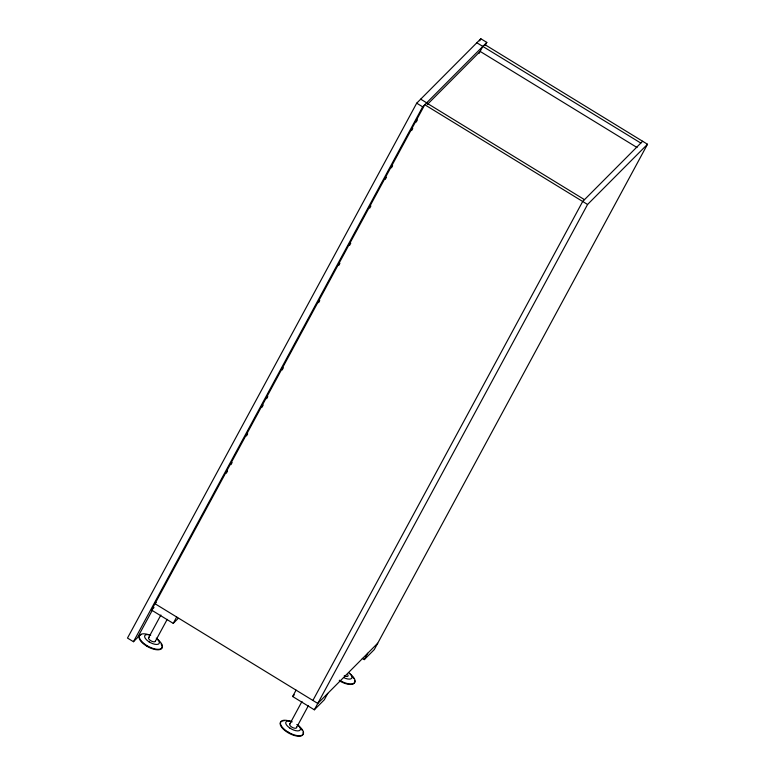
<?xml version="1.0" encoding="UTF-8"?>
<svg xmlns="http://www.w3.org/2000/svg" width="775" height="775" viewBox="0 0 775 775"><rect width="100%" height="100%" fill="white"/><g stroke="black" fill="none" stroke-linecap="round" stroke-linejoin="round"><path stroke-width="1.16" d="M485.073 45.599L486.807 42.402L480.829 38.75L416.698 103.182L127.487 638.067L133.455 641.719L137.456 637.709L152.404 610.061M133.455 641.719L422.666 106.834L486.807 42.402M178.231 618.353L173.242 623.371L151.532 610.07L424.768 104.732L587.576 204.464L647.512 144.247L484.704 44.514M226.377 473.167L227.53 471.035M230.979 464.651L232.132 462.52M246.508 435.928L247.661 433.797M262.037 407.204L263.19 405.073M266.639 398.689L267.792 396.558M282.177 369.966L283.33 367.834M318.603 302.676L319.755 300.545M338.752 265.408L339.905 263.277M349.622 245.317L350.765 243.195M369.743 208.097L370.896 205.976M385.262 179.383L386.415 177.262M391.472 167.817L392.625 165.695M411.603 130.588L412.755 128.456M416.214 122.072L417.357 119.941M167.216 619.351L155.203 641.526A3.846 1.647 28.4 0 1 151.135 640.915A3.846 1.647 28.4 0 1 148.529 637.844L160.89 615.001M146.611 646.069L146.872 645.575M479.686 40.881L480.829 38.75M478.95 53.553L482.903 46.326M173.242 623.371L176.681 616.997M327.777 693.402L324.328 699.767L314.34 709.803L292.63 696.502L296.069 690.137M308.324 705.783L296.312 727.958A3.846 1.647 28.4 0 1 292.233 727.347A3.846 1.647 28.4 0 1 289.637 724.286L301.988 701.433M287.709 732.501L287.971 732.007M312.897 700.445L582.693 201.471L642.63 141.253M314.34 709.803L587.576 204.464M362.312 658.411L364.289 659.622L367.728 653.257M647.512 144.247L374.277 649.586L364.289 659.622M148.529 637.844L148.752 637.476A3.846 1.647 28.4 0 1 149.197 637.253M289.637 724.286L289.86 723.918A3.846 1.647 28.4 0 1 290.296 723.685M427.228 104.586L480.151 51.412L637.04 147.521M156.172 602.495L154.971 603.706L317.779 703.438L377.716 643.221M151.532 610.07L154.022 607.561M292.63 696.502L294.297 694.836M148.897 641.787L149.42 642.068M289.995 728.219L290.528 728.51M476.838 42.761L640.828 143.065M420.689 99.161L426.667 102.823M426.56 102.92L584.486 199.659M416.698 103.182L422.666 106.834M155.417 640.673A3.846 1.647 28.4 0 1 155.426 641.158M157.538 639.404A12.807 5.473 28.4 0 1 158.274 649.324A12.807 5.473 28.4 0 1 140.372 639.695A12.807 5.473 28.4 0 1 148.907 634.754M161.103 643.909A12.807 5.473 28.4 0 1 149.556 647.648A12.807 5.473 28.4 0 1 141.157 634.589M156.25 638.125A8.196 3.507 28.4 0 1 156.715 644.471A8.196 3.507 28.4 0 1 145.264 638.309A8.196 3.507 28.4 0 1 150.718 635.151M344.236 675.79A3.846 1.647 28.4 0 0 347.859 676.178L348.072 675.81A3.846 1.647 28.4 0 0 347.81 674.763M354.65 680.45A12.807 5.473 28.4 0 1 339.256 680.712M352.141 676.546A12.807 5.473 28.4 0 1 353.749 678.561M350.184 674.047A12.807 5.473 28.4 0 1 353.758 683.327A12.807 5.473 28.4 0 1 339.518 680.227M348.895 672.778A8.196 3.507 28.4 0 1 351.579 678.406A8.196 3.507 28.4 0 1 343.955 677.738M296.515 727.115A3.846 1.647 28.4 0 1 296.525 727.589M296.893 724.577A12.807 5.473 28.4 0 1 299.877 735.737A12.807 5.473 28.4 0 1 281.209 725.691A12.807 5.473 28.4 0 1 292.02 721.951M303.103 732.239A12.807 5.473 28.4 0 1 290.654 734.08A12.807 5.473 28.4 0 1 280.85 721.835M282.255 721.021A12.807 5.473 28.4 0 1 284.299 720.721M300.593 728.335A12.807 5.473 28.4 0 1 302.202 730.35M297.348 724.557A8.196 3.507 28.4 0 1 297.823 730.903A8.196 3.507 28.4 0 1 286.363 724.741A8.196 3.507 28.4 0 1 291.826 721.583"/></g></svg>
